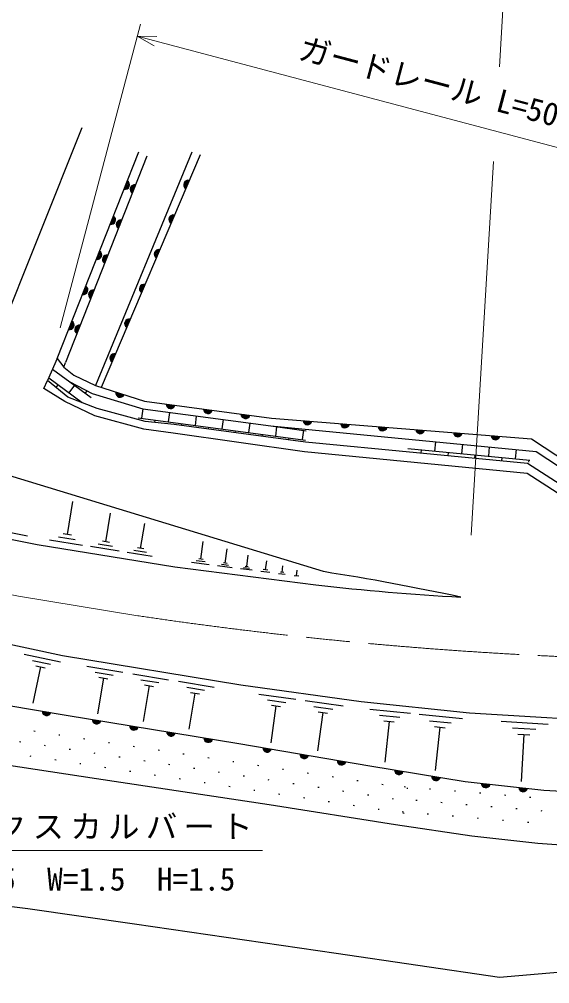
# Model space of a CAD drawing. Units: millimetres, scale not verified. Extents: x 40000 to 680000, y 20000 to 380000.
# Drawn here: x 92028 to 134216, y 241505 to 318219 of the extents above; entities that cross this region are included whole.
import ezdxf
from ezdxf.enums import TextEntityAlignment as Align

# ---------------------------------------------------------------- set-up
doc = ezdxf.new("R2010")
doc.units = ezdxf.units.MM
doc.header["$LTSCALE"] = 1000
doc.linetypes.add('CHAIN', pattern=[18.5, 12, -1.5, 3.5, -1.5])
for name, color, linetype, lineweight in [('M-BGD', 7, 'Continuous', 25), ('M-BMK', 2, 'CHAIN', 13), ('M-STR-HTXT', 7, 'Continuous', 13)]:
    doc.layers.add(name, color=color, linetype=linetype, lineweight=lineweight)
doc.styles.add('ＭＳ ゴシック', font='')
doc.styles.get('ＭＳ ゴシック').set_extended_font_data('MS Gothic')

msp = doc.modelspace()

# ---------------------------------------------------------------- linework, layer by layer
at = {"layer": 'M-BGD'}
for p, q in [((86685, 283792), (97041, 309609)), ((95042, 291236), (101531, 307675)), ((105752, 307656), (98092, 289080)), ((102182, 307344), (95702, 290925)), ((106410, 307442), (98538, 288925)), ((95042, 291236), (94280, 289479)), ((93989, 288842), (94280, 289479)), ((94371, 289689), (97037, 287726)), ((96046, 289387), (97742, 288138)), ((95098, 289153), (94942, 288941)), ((96408, 289120), (95964, 288516)), ((97409, 288666), (97274, 288483)), ((96830, 287879), (96787, 287821)), ((101843, 287225), (101744, 286482)), ((103974, 286942), (103875, 286198)), ((101495, 286515), (114801, 284745)), ((102810, 286340), (102785, 286153)), ((106105, 286658), (106007, 285915)), ((108237, 286375), (108138, 285631)), ((104941, 286057), (104920, 285897)), ((107072, 285773), (107051, 285613)), ((109203, 285490), (109182, 285329)), ((110368, 286091), (110269, 285348)), ((112025, 285871), (114850, 285495)), ((112499, 285808), (112400, 285064)), ((113572, 285723), (113565, 285666)), ((114630, 285524), (114531, 284781)), ((111335, 285206), (111313, 285044)), ((113466, 284923), (113444, 284760)), ((125130, 284616), (125059, 283869)), ((122935, 284073), (132641, 283143)), ((123989, 283972), (123963, 283699)), ((127271, 284411), (127199, 283664)), ((129411, 284206), (129339, 283459)), ((131551, 284001), (131480, 283254)), ((126129, 283767), (126103, 283493)), ((128269, 283562), (128243, 283288)), ((130409, 283357), (130383, 283082)), ((132550, 283152), (132535, 282997)), ((95859, 277240), (96284, 279862)), ((98920, 276657), (99291, 278942)), ((92690, 277113), (89669, 277716)), ((101680, 276131), (102002, 278113)), ((96461, 276806), (95150, 277018)), ((96186, 277187), (95531, 277293)), ((97063, 276371), (94441, 276797)), ((99970, 275900), (97685, 276271)), ((99445, 276278), (98303, 276464)), ((99206, 276610), (98635, 276703)), ((101928, 276091), (101432, 276171)), ((106474, 275273), (106656, 276692)), ((102591, 275475), (100608, 275796)), ((102135, 275803), (101144, 275964)), ((108412, 274957), (108559, 276110)), ((110116, 274679), (110234, 275597)), ((107138, 274827), (105719, 275009)), ((106806, 275050), (106097, 275141)), ((106651, 275250), (106297, 275296)), ((108951, 274595), (107798, 274743)), ((108681, 274776), (108105, 274850)), ((108556, 274938), (108268, 274975)), ((110231, 274664), (110001, 274694)), ((111615, 274434), (111707, 275147)), ((112934, 274219), (113002, 274750)), ((110546, 274390), (109627, 274508)), ((110331, 274535), (109872, 274593)), ((111949, 274210), (111236, 274302)), ((111794, 274411), (111437, 274457)), ((113183, 274052), (112652, 274120)), ((113067, 274202), (112802, 274236)), ((114268, 273913), (113897, 273961)), ((114083, 273937), (114142, 274402)), ((92429, 267730), (95310, 267118)), ((93073, 267217), (94513, 266911)), ((93716, 266704), (93104, 263823)), ((93356, 266781), (94077, 266628)), ((97410, 266767), (100260, 266294)), ((98063, 266293), (99488, 266056)), ((98717, 265818), (98243, 262968)), ((98360, 265877), (99073, 265759)), ((101050, 266163), (103899, 265690)), ((101703, 265689), (103128, 265452)), ((104689, 265559), (107537, 265086)), ((102356, 265214), (101883, 262365)), ((102000, 265273), (102712, 265155)), ((105342, 265085), (106766, 264848)), ((105639, 264670), (106351, 264551)), ((105995, 264611), (105522, 261762)), ((111076, 264541), (114011, 264137)), ((111759, 264073), (113227, 263871)), ((114756, 264034), (117785, 263617)), ((112442, 263605), (112038, 260671)), ((112076, 263656), (112809, 263555)), ((115461, 263551), (116976, 263342)), ((119905, 263350), (123145, 263015)), ((116166, 263068), (115749, 260039)), ((115787, 263120), (116545, 263016)), ((120673, 262861), (122293, 262694)), ((121036, 262414), (121846, 262331)), ((121441, 262373), (121107, 259133)), ((123844, 262943), (127276, 262589)), ((124658, 262426), (126374, 262249)), ((130345, 262382), (134085, 262157)), ((125043, 261952), (125901, 261864)), ((125472, 261908), (125117, 258476)), ((131252, 261858), (133122, 261746)), ((93285, 261567), (93186, 261582)), ((95262, 261264), (95163, 261279)), ((97239, 260962), (97140, 260977)), ((131692, 261362), (132626, 261306)), ((132159, 261334), (131934, 257595)), ((92145, 260729), (92046, 260744)), ((94122, 260427), (94023, 260442)), ((96099, 260124), (96000, 260140)), ((99216, 260659), (99117, 260674)), ((101193, 260357), (101094, 260372)), ((103170, 260054), (103071, 260069)), ((92982, 259590), (92883, 259605)), ((94959, 259287), (94860, 259302)), ((98076, 259822), (97977, 259837)), ((100053, 259519), (99954, 259535)), ((105147, 259752), (105048, 259767)), ((107124, 259449), (107025, 259464)), ((96936, 258985), (96837, 259000)), ((98913, 258682), (98814, 258697)), ((102030, 259217), (101931, 259232)), ((104007, 258915), (103908, 258930)), ((105984, 258612), (105885, 258627)), ((109101, 259147), (109002, 259162)), ((111078, 258844), (110979, 258859)), ((113055, 258542), (112956, 258557)), ((100890, 258380), (100791, 258395)), ((102867, 258077), (102768, 258092)), ((104844, 257775), (104745, 257790)), ((107961, 258310), (107862, 258325)), ((109938, 258007), (109839, 258022)), ((115032, 258239), (114933, 258255)), ((117009, 257937), (116910, 257952)), ((106821, 257472), (106722, 257487)), ((108798, 257170), (108699, 257185)), ((111915, 257705), (111816, 257720)), ((113892, 257402), (113793, 257417)), ((115869, 257100), (115770, 257115)), ((118986, 257634), (118887, 257650)), ((120963, 257332), (120864, 257347)), ((122749, 257152), (122649, 257161)), ((122940, 257029), (122841, 257045)), ((124742, 256985), (124642, 256993)), ((110775, 256867), (110676, 256882)), ((112752, 256565), (112653, 256580)), ((114729, 256262), (114630, 256278)), ((117846, 256797), (117747, 256812)), ((119823, 256495), (119724, 256510)), ((126734, 256818), (126635, 256826)), ((128727, 256650), (128628, 256659)), ((130720, 256483), (130621, 256491)), ((132713, 256316), (132614, 256324)), ((116706, 255960), (116607, 255975)), ((118683, 255657), (118584, 255673)), ((121800, 256192), (121701, 256207)), ((123661, 256072), (123562, 256081)), ((125654, 255905), (125555, 255913)), ((127647, 255738), (127548, 255746)), ((129640, 255570), (129541, 255579)), ((120660, 255355), (120561, 255370)), ((122581, 255159), (122482, 255168)), ((122637, 255052), (122538, 255068)), ((124574, 254992), (124475, 255000)), ((126567, 254825), (126468, 254833)), ((131633, 255403), (131534, 255411)), ((133626, 255236), (133527, 255244)), ((128560, 254657), (128461, 254666)), ((130553, 254490), (130454, 254498)), ((132546, 254323), (132446, 254331))]:
    msp.add_line(p, q, dxfattribs=at)
for points in [[(95042, 291236), (95580, 290542), (95702, 290925)], [(94677, 290394), (96046, 289387), (97818, 288449), (101843, 287225), (112025, 285871), (133152, 283847), (141417, 278415), (155931, 278566), (181983, 278919), (210458, 282719), (217466, 285054)], [(95580, 290542), (96378, 289916), (98092, 289080), (101980, 287834), (112091, 286489), (132755, 284852), (141603, 279036), (155928, 279046), (181973, 279449), (210131, 283156), (217261, 285640)], [(141551, 277408), (140981, 277405), (132452, 282883), (114791, 284581), (104343, 285974), (102050, 286238), (98231, 287271), (95901, 288159), (94280, 289479)], [(141550, 276238), (140766, 276709), (132435, 282086), (114702, 283807), (104272, 285303), (101928, 285611), (98034, 286671), (95648, 287823), (93989, 288842)], [(116213, 274284), (89007, 282606), (87711, 282943), (86685, 283792)], [(77283, 279679), (93453, 276451), (104405, 274674), (115613, 273237)], [(227532, 272072), (224268, 271328), (206904, 267885), (194115, 265964), (185481, 264931), (169257, 263250), (155748, 262361), (141013, 262241), (127840, 263033), (119230, 263922), (109647, 265243), (95465, 267597), (84837, 269854), (64904, 273882)], [(63878, 268689), (73774, 266550), (83776, 264877), (95747, 262874), (109479, 260600), (119910, 258823), (127482, 257583), (133748, 256892), (140843, 256492), (149615, 256696), (155969, 257205), (169693, 258588), (186262, 260666), (198013, 262247), (210989, 264565), (226345, 267443), (226708, 265757)], [(226708, 265757), (226321, 263437), (225024, 261083), (202878, 257354), (179612, 255176), (159429, 253278), (151093, 252689), (146148, 252177), (140300, 252144), (133267, 252659), (128013, 253230), (121957, 254141), (111911, 255721), (98167, 257805), (84722, 259838), (82427, 260227), (73391, 261542), (71014, 263173), (69577, 263145), (68796, 260918), (62717, 262810)], [(215857, 252934), (197232, 248511), (177110, 246381), (152937, 243811), (137290, 242610), (130232, 241998), (117237, 243911), (101197, 246233), (92714, 247467), (89528, 247851), (88792, 247894), (88173, 247617), (87553, 247136), (87265, 246368), (85991, 242225)]]:
    msp.add_lwpolyline(points, dxfattribs=at)
for centre, radius, start, end in [((100439, 305056), 354, 257.25662, 59.6618), ((105458, 305064), 354, 75.76545, 238.17063), ((105458, 305064), 283, 77.98949, 235.94659), ((100439, 305056), 283, 259.48066, 57.43776), ((100439, 305056), 212, 263.22699, 53.69143), ((100439, 305056), 142, 270.93872, 45.9797), ((100439, 305056), 100, 281.25638, 35.66204), ((101195, 304696), 354, 77.26109, 239.66627), ((101195, 304696), 283, 79.48513, 237.44223), ((101195, 304696), 212, 83.23146, 233.6959), ((101195, 304696), 142, 90.94319, 225.98418), ((101195, 304696), 100, 101.26085, 215.66651), ((105458, 305064), 212, 81.73581, 232.20026), ((105458, 305064), 142, 89.44754, 224.48853), ((105458, 305064), 100, 99.76521, 214.17087), ((99337, 302266), 354, 257.25662, 59.6618), ((99337, 302266), 283, 259.48066, 57.43776), ((99337, 302266), 212, 263.22699, 53.69143), ((99337, 302266), 142, 270.93872, 45.9797), ((99337, 302266), 100, 281.25638, 35.66204), ((100094, 301905), 354, 77.26109, 239.66627), ((104284, 302304), 354, 75.76545, 238.17063), ((104284, 302304), 283, 77.98949, 235.94659), ((104284, 302304), 212, 81.73581, 232.20026), ((104284, 302304), 142, 89.44754, 224.48853), ((104284, 302304), 100, 99.76521, 214.17087), ((100094, 301905), 283, 79.48513, 237.44223), ((100094, 301905), 212, 83.23146, 233.6959), ((100094, 301905), 142, 90.94319, 225.98418), ((100094, 301905), 100, 101.26085, 215.66651), ((98236, 299475), 354, 257.25662, 59.6618), ((98236, 299475), 283, 259.48066, 57.43776), ((98236, 299475), 212, 263.22699, 53.69143), ((98236, 299475), 142, 270.93872, 45.9797), ((98236, 299475), 100, 281.25638, 35.66204), ((98992, 299115), 354, 77.26109, 239.66627), ((98992, 299115), 283, 79.48513, 237.44223), ((98992, 299115), 212, 83.23146, 233.6959), ((98992, 299115), 142, 90.94319, 225.98418), ((98992, 299115), 100, 101.26085, 215.66651), ((103111, 299543), 354, 75.76545, 238.17063), ((103111, 299543), 283, 77.98949, 235.94659), ((103111, 299543), 212, 81.73581, 232.20026), ((103111, 299543), 142, 89.44754, 224.48853), ((103111, 299543), 100, 99.76521, 214.17087), ((97134, 296685), 354, 257.25662, 59.6618), ((97134, 296685), 283, 259.48066, 57.43776), ((101937, 296782), 354, 75.76545, 238.17063), ((101937, 296782), 283, 77.98949, 235.94659), ((101937, 296782), 212, 81.73581, 232.20026), ((101937, 296782), 142, 89.44754, 224.48853), ((97134, 296685), 212, 263.22699, 53.69143), ((97134, 296685), 142, 270.93872, 45.9797), ((97134, 296685), 100, 281.25638, 35.66204), ((97891, 296324), 354, 77.26109, 239.66627), ((97891, 296324), 283, 79.48513, 237.44223), ((97891, 296324), 212, 83.23146, 233.6959), ((97891, 296324), 142, 90.94319, 225.98418), ((97891, 296324), 100, 101.26085, 215.66651), ((101937, 296782), 100, 99.76521, 214.17087), ((96033, 293894), 354, 257.25662, 59.6618), ((96033, 293894), 283, 259.48066, 57.43776), ((96033, 293894), 212, 263.22699, 53.69143), ((96033, 293894), 142, 270.93872, 45.9797), ((96033, 293894), 100, 281.25638, 35.66204), ((96790, 293534), 354, 77.26109, 239.66627), ((96790, 293534), 283, 79.48513, 237.44223), ((100763, 294021), 354, 75.76545, 238.17063), ((100763, 294021), 283, 77.98949, 235.94659), ((100763, 294021), 212, 81.73581, 232.20026), ((100763, 294021), 142, 89.44754, 224.48853), ((100763, 294021), 100, 99.76521, 214.17087), ((96790, 293534), 212, 83.23146, 233.6959), ((96790, 293534), 142, 90.94319, 225.98418), ((96790, 293534), 100, 101.26085, 215.66651), ((99589, 291260), 354, 75.76545, 238.17063), ((99589, 291260), 283, 77.98949, 235.94659), ((99589, 291260), 212, 81.73581, 232.20026), ((99589, 291260), 142, 89.44754, 224.48853), ((99589, 291260), 100, 99.76521, 214.17087), ((100052, 288508), 354, 171.0293, 333.43448), ((100052, 288508), 283, 173.25334, 331.21044), ((100052, 288508), 212, 176.99966, 327.46411), ((100052, 288508), 142, 184.71139, 319.75238), ((100052, 288508), 100, 195.02905, 309.43472), ((104069, 287611), 354, 181.2206, 343.62578), ((104069, 287611), 283, 183.44464, 341.40174), ((104069, 287611), 212, 187.19096, 337.65541), ((104069, 287611), 142, 194.90269, 329.94368), ((104069, 287611), 100, 205.22035, 319.62602), ((107042, 287215), 354, 181.2206, 343.62578), ((107042, 287215), 283, 183.44464, 341.40174), ((107042, 287215), 212, 187.19096, 337.65541), ((107042, 287215), 142, 194.90269, 329.94368), ((107042, 287215), 100, 205.22035, 319.62602), ((110016, 286819), 354, 181.2206, 343.62578), ((110016, 286819), 283, 183.44464, 341.40174), ((110016, 286819), 212, 187.19096, 337.65541), ((110016, 286819), 142, 194.90269, 329.94368), ((110016, 286819), 100, 205.22035, 319.62602), ((114951, 286317), 354, 184.26749, 346.67267), ((114951, 286317), 283, 186.49153, 344.44863), ((114951, 286317), 212, 190.23786, 340.70231), ((114951, 286317), 142, 197.94959, 332.99058), ((114951, 286317), 100, 208.26725, 322.67292), ((117941, 286080), 354, 184.26749, 346.67267), ((117941, 286080), 283, 186.49153, 344.44863), ((117941, 286080), 212, 190.23786, 340.70231), ((117941, 286080), 142, 197.94959, 332.99058), ((117941, 286080), 100, 208.26725, 322.67292), ((120932, 285843), 354, 184.26749, 346.67267), ((120932, 285843), 283, 186.49153, 344.44863), ((120932, 285843), 212, 190.23786, 340.70231), ((120932, 285843), 142, 197.94959, 332.99058), ((120932, 285843), 100, 208.26725, 322.67292), ((123923, 285606), 354, 184.26749, 346.67267), ((123923, 285606), 283, 186.49153, 344.44863), ((123923, 285606), 212, 190.23786, 340.70231), ((123923, 285606), 142, 197.94959, 332.99058), ((123923, 285606), 100, 208.26725, 322.67292), ((126913, 285369), 354, 184.26749, 346.67267), ((126913, 285369), 283, 186.49153, 344.44863), ((126913, 285369), 212, 190.23786, 340.70231), ((126913, 285369), 142, 197.94959, 332.99058), ((126913, 285369), 100, 208.26725, 322.67292), ((129904, 285132), 354, 184.26749, 346.67267), ((129904, 285132), 283, 186.49153, 344.44863), ((129904, 285132), 212, 190.23786, 340.70231), ((129904, 285132), 142, 197.94959, 332.99058), ((129904, 285132), 100, 208.26725, 322.67292), ((84607, 73475), 203281, 77.9216, 81.05537), ((136894, 455088), 183093, 263.32538, 266.94727), ((94209, 263186), 354, 179.29988, 341.70506), ((94209, 263186), 283, 181.52392, 339.48102), ((94209, 263186), 212, 185.27025, 335.7347), ((94209, 263186), 142, 192.98198, 328.02297), ((94209, 263186), 100, 203.29964, 317.7053), ((98183, 262526), 354, 179.39258, 341.79775), ((98183, 262526), 283, 181.61661, 339.57372), ((98183, 262526), 212, 185.36294, 335.82739), ((98183, 262526), 142, 193.07467, 328.11566), ((98183, 262526), 100, 203.39233, 317.798), ((101142, 262035), 354, 179.39258, 341.79775), ((101142, 262035), 283, 181.61661, 339.57372), ((101142, 262035), 212, 185.36294, 335.82739), ((101142, 262035), 142, 193.07467, 328.11566), ((101142, 262035), 100, 203.39233, 317.798), ((104102, 261545), 354, 179.39258, 341.79775), ((104102, 261545), 283, 181.61661, 339.57372), ((104102, 261545), 212, 185.36294, 335.82739), ((104102, 261545), 142, 193.07467, 328.11566), ((104102, 261545), 100, 203.39233, 317.798), ((107062, 261055), 354, 179.39258, 341.79775), ((107062, 261055), 283, 181.61661, 339.57372), ((107062, 261055), 212, 185.36294, 335.82739), ((107062, 261055), 142, 193.07467, 328.11566), ((107062, 261055), 100, 203.39233, 317.798), ((111746, 260269), 354, 179.13277, 341.53795), ((111746, 260269), 283, 181.35681, 339.31391), ((111746, 260269), 212, 185.10313, 335.56758), ((111746, 260269), 142, 192.81486, 327.85585), ((111746, 260269), 100, 203.13253, 317.53819), ((114704, 259765), 354, 179.13277, 341.53795), ((114704, 259765), 283, 181.35681, 339.31391), ((114704, 259765), 212, 185.10313, 335.56758), ((114704, 259765), 142, 192.81486, 327.85585), ((114704, 259765), 100, 203.13253, 317.53819), ((117661, 259261), 354, 179.13277, 341.53795), ((117661, 259261), 283, 181.35681, 339.31391), ((117661, 259261), 212, 185.10313, 335.56758), ((117661, 259261), 142, 192.81486, 327.85585), ((117661, 259261), 100, 203.13253, 317.53819), ((122224, 258499), 354, 179.49598, 341.90116), ((122224, 258499), 283, 181.72002, 339.67712), ((122224, 258499), 212, 185.46635, 335.9308), ((122224, 258499), 142, 193.17808, 328.21907), ((122224, 258499), 100, 203.49574, 317.9014), ((125185, 258014), 354, 179.49598, 341.90116), ((125185, 258014), 283, 181.72002, 339.67712), ((125185, 258014), 212, 185.46635, 335.9308), ((125185, 258014), 142, 193.17808, 328.21907), ((125185, 258014), 100, 203.49574, 317.9014), ((129130, 257456), 354, 182.50394, 344.90912), ((129130, 257456), 283, 184.72798, 342.68508), ((129130, 257456), 212, 188.47431, 338.93876), ((129130, 257456), 142, 196.18604, 331.22703), ((129130, 257456), 100, 206.5037, 320.90936), ((132112, 257127), 354, 182.50394, 344.90912), ((132112, 257127), 283, 184.72798, 342.68508), ((132112, 257127), 212, 188.47431, 338.93876), ((132112, 257127), 142, 196.18604, 331.22703), ((132112, 257127), 100, 206.5037, 320.90936)]:
    msp.add_arc(centre, radius, start, end, dxfattribs=at)
at = {"layer": 'M-BMK'}
msp.add_lwpolyline([(66388, 277242), (91963, 272345), (101450, 270775)], dxfattribs=at)
msp.add_arc((149776, 595375), 328178, 261.53202, 272.50088, dxfattribs=at)
at = {"layer": 'M-STR-HTXT'}
for p, q in [((130211, 314445), (130721, 322930)), ((95270, 293675), (101671, 317831)), ((101415, 316864), (148976, 304260)), ((101415, 316864), (102769, 316117)), ((101415, 316864), (102961, 316842)), ((127971, 277186), (129757, 306903))]:
    msp.add_line(p, q, dxfattribs=at)
msp.add_lwpolyline([(71093, 271119), (82895, 252110), (111382, 252110)], dxfattribs=at)
msp.add_arc((142517, 580145), 344064, 257.75047, 285.17578, dxfattribs=at)

# ---------------------------------------------------------------- texts
at = {"layer": 'M-STR-HTXT', "style": 'ＭＳ ゴシック'}
msp.add_text('ガードレール L=50.0', height=1833, rotation=345.158, dxfattribs=at).set_placement((125452, 311529), align=Align.BOTTOM_CENTER)
msp.add_text('L=21.5  W=1.5\u3000H=1.5', height=1833, dxfattribs=at).set_placement((96738, 249830), align=Align.MIDDLE_CENTER)
at = {"layer": 'M-STR-HTXT', "insert": (97589, 253907), "char_height": 1833, "attachment_point": 5, "style": 'ＭＳ ゴシック'}
msp.add_mtext('\\T1.2;ボックスカルバート', dxfattribs=at)

doc.saveas('drawing.dxf')
